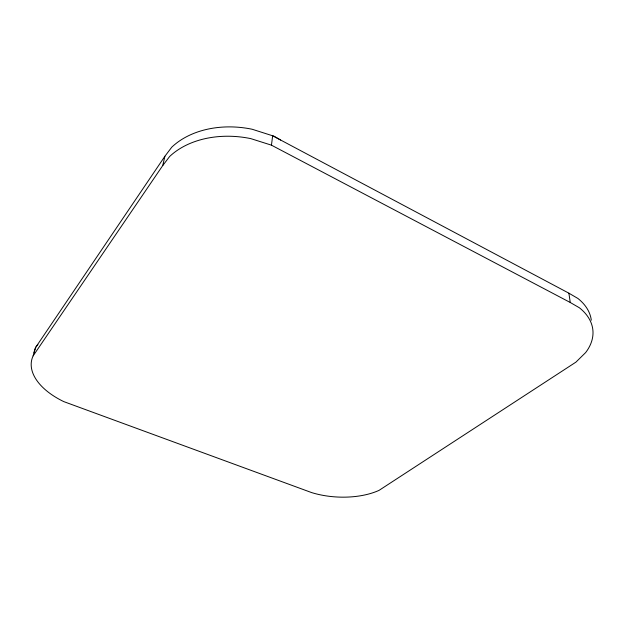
<?xml version="1.0" encoding="UTF-8"?>
<svg xmlns="http://www.w3.org/2000/svg" width="624" height="624" viewBox="0 0 624 624"><rect width="100%" height="100%" fill="white"/><g stroke="black" fill="none" stroke-linecap="round" stroke-linejoin="round"><path stroke-width="0.94" d="M280.628 140.026L274.061 136.235L252.174 129.254A82.875 60.754 10.4 0 0 171.748 147.202L164.884 156.281L35.701 347.334L33.134 355.852A66.456 36.481 12.5 0 0 63.859 401.645L311.68 492.609A58.188 29.624 3.1 0 0 379.072 490.355L575.921 362.138L585.624 352.599A74.131 44.444 -5.4 0 0 579.368 307.765L570.25 302.484L271.456 145.166L272.649 135.79L568.885 293.179L577.933 298.475A73.57 44.639 -5.6 0 1 591.295 320.182M33.134 355.852L162.747 165.547L164.884 156.281M162.747 165.547L169.65 156.484A83.608 60.637 10.3 0 1 250.778 138.622L271.456 145.166M37.908 344.503L35.701 347.334A65.996 36.699 12.6 0 0 33.977 352.95M568.885 293.179L570.25 302.484"/></g></svg>
